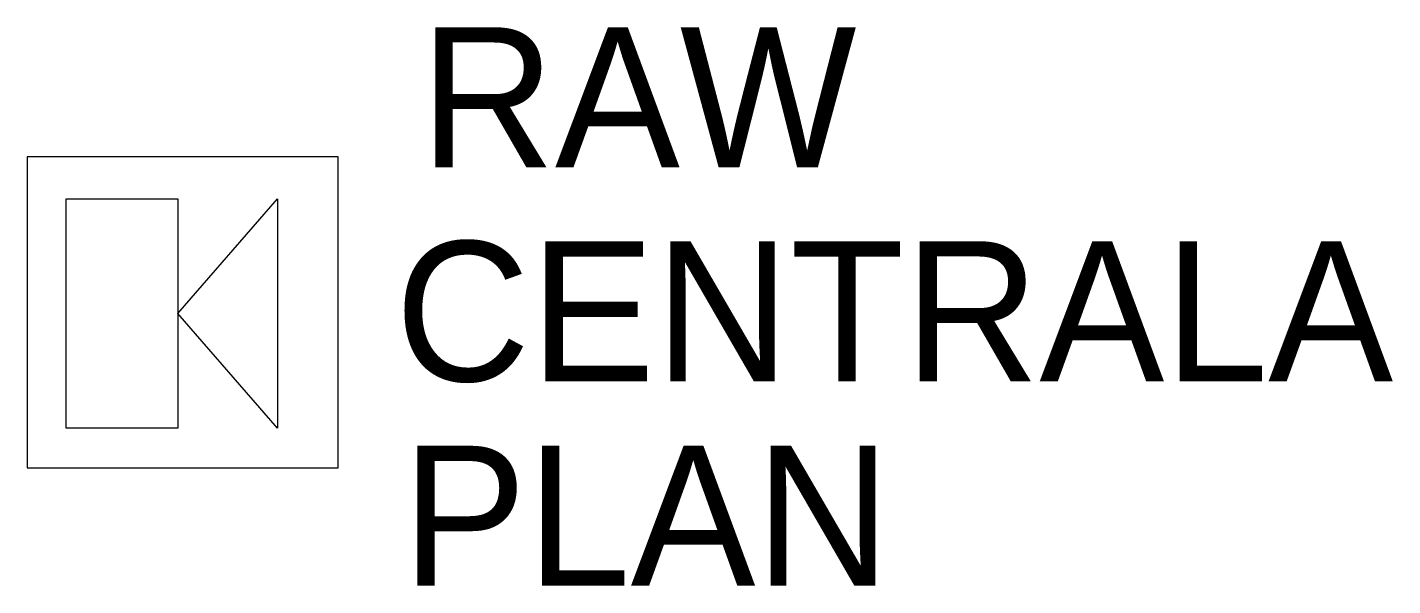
# Model space of a CAD drawing. Header units: millimetres. Extents: x 0 to 1757, y -152 to 567.
import ezdxf

# ---------------------------------------------------------------- set-up
doc = ezdxf.new("R2010")
doc.units = ezdxf.units.MM
doc.header["$LTSCALE"] = 0.25
doc.layers.get('0').update_dxf_attribs({"color": 252})
doc.styles.get("Standard").update_dxf_attribs({"font": 'PM_SMPLX.shx'})

msp = doc.modelspace()

# ---------------------------------------------------------------- linework, layer by layer
for p, q in [((193.5, 198.5), (322, 346)), ((322, 346), (322, 51)), ((322, 51), (193.5, 198.5))]:
    msp.add_line(p, q)
for points in [[(0, 0), (400, 0), (400, 400), (0, 400)], [(50.1, 346), (193.5, 346), (193.5, 51), (50.1, 51)]]:
    msp.add_lwpolyline(points, close=True)

# ---------------------------------------------------------------- texts
for tag, p, s, flags in [('RAW', (505.1, 386.8), 'XX', 9), ('CENTRALA', (473, 111.5), 'xx', 8), ('PLAN', (481.8, -151.6), 'xx', 9)]:
    msp.add_attdef(tag, p, s, height=180, dxfattribs=dict(flags=flags))

doc.saveas('drawing.dxf')
